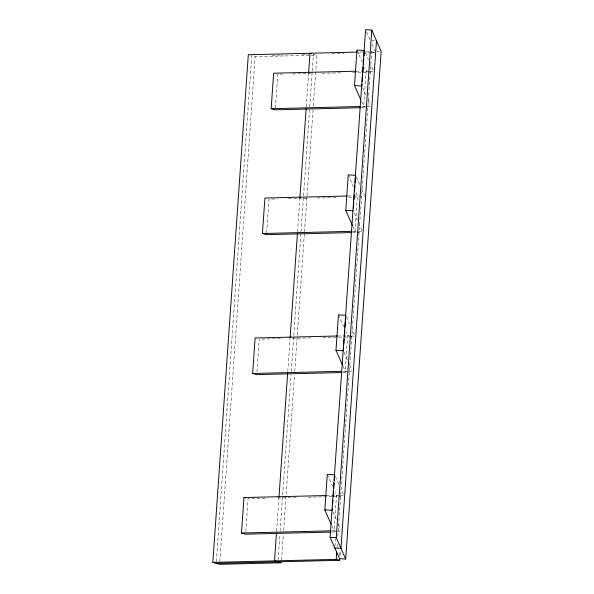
<?xml version="1.0" encoding="UTF-8"?>
<svg xmlns="http://www.w3.org/2000/svg" width="594" height="594" viewBox="0 0 594 594"><rect width="100%" height="100%" fill="white"/><g stroke="black" fill="none" stroke-linecap="round" stroke-linejoin="round"><path stroke-width="0.45" stroke-dasharray="2.97 2.23" d="M216.372 561.493L251.737 55.71L255.16 56.668L310.417 55.316M219.854 561.523L255.16 56.668M245.782 531.444L248.077 498.7L267.508 498.225M256.942 371.896L259.229 339.152M266.661 232.841L269.015 199.183L277.346 198.983M275.393 108.011L277.747 74.354L282.373 74.243M276.596 531.296L278.987 497.081M287.778 371.324L290.043 338.966M297.542 231.705L299.873 198.418M306.274 106.875L308.598 73.589M278.074 559.986L279.819 535.023M280.078 531.318L291.008 375.059M291.268 371.354L293.726 336.219M293.785 335.298L300.965 232.662M301.032 231.734L303.489 196.599M303.549 195.671L309.689 107.833M309.756 106.905L312.214 71.77M312.281 70.842L313.446 54.203L316.862 55.153L315.763 70.872M281.563 560.016L283.308 535.046M283.628 530.427L294.49 375.081M294.75 371.384L297.208 336.249M297.275 335.328L304.447 232.685M304.514 231.764L306.972 196.629M307.039 195.701L313.053 109.712M313.305 106.014L315.704 71.8M337.325 531.682L334.043 530.761L336.523 495.292L335.046 491.951M348.485 372.126L345.196 371.213L347.683 335.736L345.834 331.563M352.613 232.551L359.095 232.388L354.989 231.244L357.469 195.775L355.62 191.595M367.003 107.336L363.714 106.423L366.194 70.946L364.723 67.605M334.942 546.153L335.454 538.751M337.065 547.349L337.325 543.651M337.845 536.256L371.725 51.737L357.907 52.072M339.775 554.967L340.035 551.269M339.976 555.702L340.295 551.076M272 55.22L283.048 54.945M302.391 54.47L308.835 54.314M331.86 53.75L343.837 53.46M357.647 53.118L370.545 52.799M371.465 52.777L375.148 52.688M311.338 55.287L316.862 55.153M356.014 71.198L368.971 71.109M292.552 73.998L311.991 73.515M322.171 73.27L342.538 72.772M352.717 72.52L370.3 72.089L366.194 70.946M361.865 106.467L371.109 106.861M361.345 107.722L365.043 107.633M348.21 195.998L352.836 195.886M353.764 195.864L364.865 196.213M288.454 198.708L306.964 198.255M317.144 198.002L337.511 197.505M348.619 197.238L352.316 197.141M353.244 197.119L358.798 196.985M353.133 231.289L362.385 231.69L359.429 225M337.496 335.989L350.453 335.907M262.006 339.085L282.365 338.587M292.552 338.335L312.912 337.838M323.091 337.585L351.789 336.887L347.683 335.736M343.347 371.257L352.598 371.651M342.827 372.512L346.525 372.423M326.344 495.537L339.293 495.455M277.688 497.98L298.054 497.475M308.234 497.23L340.629 496.436L336.523 495.292M332.195 530.813L341.439 531.207M331.667 532.068L335.372 531.979M372.067 40.474L374.71 40.63M376.774 51.136L380.301 51.351M369.891 71.169L373.589 71.384L370.641 64.701M351.381 335.959L355.078 336.182L352.123 329.499M340.221 495.515L343.919 495.73L340.971 489.048M371.725 51.737L374.294 52.45M366.684 32.165L369.943 39.546M372.119 44.468L375.014 51.032M365.481 53.007L368.429 59.69M356.972 50.059L362.511 62.593M362.63 87.645L365.949 95.166M368.161 100.178L370.374 105.19M361.501 101.403L363.714 106.423M356.378 176.997L360.068 185.35M361.546 188.692L364.493 195.381M348.247 174.881L353.408 186.583M354.269 213.305L357.217 219.988M352.777 226.232L354.989 231.244M346.592 316.966L349.547 323.648M338.461 314.85L343.622 326.552M344.112 352.435L347.431 359.957M349.643 364.968L351.856 369.98M342.983 366.201L345.196 371.213M335.439 476.514L338.758 484.036M327.301 474.406L332.462 486.1M332.952 511.991L336.278 519.505M338.491 524.524L340.704 529.536M331.831 525.749L334.043 530.761"/><path stroke-width="0.89" d="M276.462 533.145L274.525 560.885L281.37 562.785L219.661 564.3L212.823 562.392L248.314 54.759L356.987 52.094M330.747 532.09L245.589 534.177L241.483 533.033L243.963 497.557L326.344 495.537M341.899 372.542L256.749 374.621L252.643 373.478L255.123 338.008L337.496 335.989M351.685 232.573L266.535 234.66L262.429 233.516L264.909 198.04L347.282 196.02M360.417 107.744L275.267 109.831L271.161 108.687L273.641 73.21L356.014 71.198M278.987 497.081L287.652 373.181M290.11 338.038L297.416 233.553M299.933 197.49L306.14 108.724M308.665 72.668L310.023 53.245L311.731 53.727M331.088 524.079L324.821 509.875L327.301 474.406L334.697 474.844L334.318 480.301M342.619 365.362L335.981 350.326L338.461 314.85L345.857 315.295L345.604 318.933M352.405 225.393L345.767 210.358L348.247 174.881L355.643 175.327M360.766 99.733L354.492 85.529L356.972 50.059L364.374 50.497L363.988 55.955M330.101 537.332L365.6 29.7L371.762 30.071L381.177 51.403L345.686 559.036L339.516 558.664L330.101 537.332L336.263 537.704L345.686 559.036M332.343 508.501L332.217 510.32L324.821 509.875M332.536 505.769L332.915 500.311M333.175 496.673L333.553 491.216M333.746 488.491L334.125 483.033M343.629 347.126L343.377 350.764L335.981 350.326M343.822 344.401L344.201 338.944M344.394 336.211L344.839 329.848M345.025 327.116L345.411 321.658M353.356 208.071L353.734 202.613M353.927 199.881L354.306 194.424M354.499 191.699L354.945 185.328M355.13 182.603L355.516 177.146M362.021 84.155L361.887 85.974L354.492 85.529M362.206 81.423L362.652 75.059M362.845 72.327L363.224 66.87M363.417 64.145L363.795 58.687M336.263 537.704L371.762 30.071M339.775 558.471L339.649 560.32L336.226 559.37L336.746 551.975M376.47 40.734L340.971 548.366L334.808 548.002M271.161 108.687L360.016 106.512M262.429 233.516L352.212 231.311M252.643 373.478L341.498 371.302M241.483 533.033L331.266 530.836M212.823 562.392L336.226 559.37M216.246 563.35L339.649 560.32M345.767 210.358L353.163 210.796M243.963 497.557L245.612 498.017"/></g></svg>
